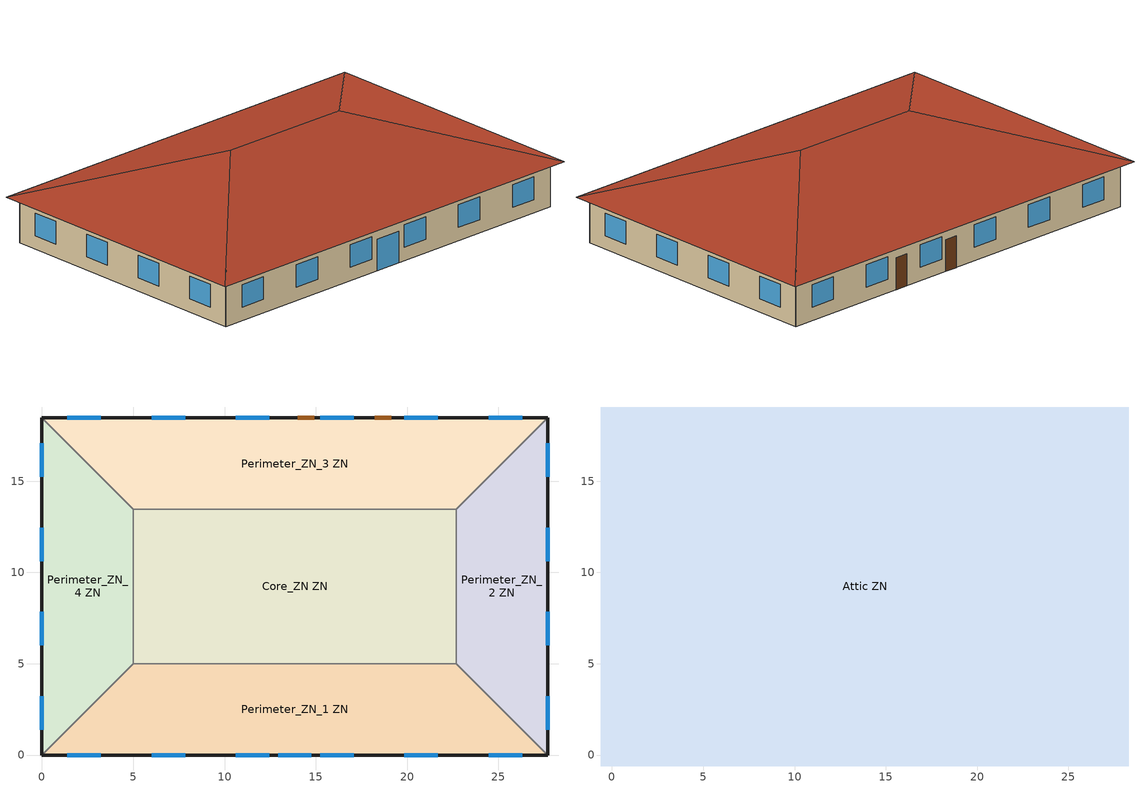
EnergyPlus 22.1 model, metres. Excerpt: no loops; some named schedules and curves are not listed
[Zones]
Core_ZN ZN
 floor ground (Foundation F 126 Perim 0 Area 14966): 22.69,13.46 22.69,5 5,5 5,13.46 z0
 wall to Perimeter_ZN_2 ZN (Typical Interior Wall): 22.69,5 22.69,13.46 z0:3.05
 wall to Perimeter_ZN_3 ZN (Typical Interior Wall): 22.69,13.46 5,13.46 z0:3.05
 wall to Perimeter_ZN_1 ZN (Typical Interior Wall): 5,5 22.69,5 z0:3.05
 wall to Perimeter_ZN_4 ZN (Typical Interior Wall): 5,13.46 5,5 z0:3.05
Perimeter_ZN_1 ZN
 floor ground (Foundation F 126 Perim 2769 Area 11345): 22.69,5 27.69,0 0,0 5,5 z0
 wall outside (Typical Insulated Wood Framed Exterior Wall R-11.24): 0,0 27.69,0 z0:3.05
 wall to Perimeter_ZN_2 ZN (Typical Interior Wall): 27.69,0 22.69,5 z0:3.05
 wall to Perimeter_ZN_4 ZN (Typical Interior Wall): 5,5 0,0 z0:3.05
 window (U 0.54 SHGC 0.25 Simple Glazing Window U-0.54 SHGC 0.25 2): 12.93,0 14.76,0 z0:2.13
 window (U 0.54 SHGC 0.25 Simple Glazing Window U-0.54 SHGC 0.25): 1.39,0 3.22,0 / 6.01,0 7.84,0 / 10.62,0 12.45,0 / 15.24,0 17.07,0 / 19.85,0 21.68,0 / 24.47,0 26.3,0 z0.9:2.42
Perimeter_ZN_2 ZN
 floor ground (Foundation F 126 Perim 1846 Area 673): 27.69,18.46 27.69,0 22.69,5 22.69,13.46 z0
 wall outside (Typical Insulated Wood Framed Exterior Wall R-11.24): 27.69,0 27.69,18.46 z0:3.05
 wall to Perimeter_ZN_3 ZN (Typical Interior Wall): 27.69,18.46 22.69,13.46 z0:3.05
 window (U 0.54 SHGC 0.25 Simple Glazing Window U-0.54 SHGC 0.25): 27.69,1.39 27.69,3.22 / 27.69,6.01 27.69,7.84 / 27.69,10.62 27.69,12.45 / 27.69,15.24 27.69,17.07 z0.9:2.42
Perimeter_ZN_3 ZN
 floor ground (Foundation F 126 Perim 2769 Area 11345): 27.69,18.46 22.69,13.46 5,13.46 0,18.46 z0
 wall outside (Typical Insulated Wood Framed Exterior Wall R-11.24): 27.69,18.46 0,18.46 z0:3.05
 wall to Perimeter_ZN_4 ZN (Typical Interior Wall): 0,18.46 5,13.46 z0:3.05
 window (U 0.54 SHGC 0.25 Simple Glazing Window U-0.54 SHGC 0.25): 26.3,18.46 24.47,18.46 / 21.68,18.46 19.85,18.46 / 17.07,18.46 15.24,18.46 / 12.45,18.46 10.62,18.46 / 7.84,18.46 6.01,18.46 / 3.22,18.46 1.39,18.46 z0.9:2.42
 door (Typical Insulated Metal Door R-2.7): 14.91,18.46 14,18.46 / 19.13,18.46 18.22,18.46 z0:2.13
Perimeter_ZN_4 ZN
 floor ground (Foundation F 126 Perim 1846 Area 673): 0,18.46 5,13.46 5,5 0,0 z0
 wall outside (Typical Insulated Wood Framed Exterior Wall R-11.24): 0,18.46 0,0 z0:3.05
 window (U 0.54 SHGC 0.25 Simple Glazing Window U-0.54 SHGC 0.25): 0,17.07 0,15.24 / 0,12.45 0,10.62 / 0,7.84 0,6.01 / 0,3.22 0,1.39 z0.9:2.42
Attic ZN
 floor outside (Typical Attic Soffit): 28.29,19.06 28.29,-0.6 27.69,0 27.69,18.46 z3.05; 28.29,19.06 27.69,18.46 0,18.46 -0.6,19.06 z3.05; 27.69,0 28.29,-0.6 -0.6,-0.6 0,0 z3.05; -0.6,19.06 0,18.46 0,0 -0.6,-0.6 z3.05
 floor to Core_ZN ZN (Typical Wood Joist Attic Floor R-37.04 1): 22.69,13.46 22.69,5 5,5 5,13.46 z3.05
 floor to Perimeter_ZN_2 ZN (Typical Wood Joist Attic Floor R-37.04 1): 27.69,18.46 27.69,0 22.69,5 22.69,13.46 z3.05
 floor to Perimeter_ZN_3 ZN (Typical Wood Joist Attic Floor R-37.04 1): 27.69,18.46 22.69,13.46 5,13.46 0,18.46 z3.05
 floor to Perimeter_ZN_1 ZN (Typical Wood Joist Attic Floor R-37.04 1): 22.69,5 27.69,0 0,0 5,5 z3.05
 floor to Perimeter_ZN_4 ZN (Typical Wood Joist Attic Floor R-37.04 1): 0,18.46 5,13.46 5,5 0,0 z3.05
 roof outside (Typical Uninsulated Wood Joist Attic Roof): 18.46,9.23,6.33 28.29,-0.6,3.05 28.29,19.06,3.05; 18.46,9.23,6.33 28.29,19.06,3.05 -0.6,19.06,3.05 9.23,9.23,6.33; 9.23,9.23,6.33 -0.6,-0.6,3.05 28.29,-0.6,3.05 18.46,9.23,6.33; 9.23,9.23,6.33 -0.6,19.06,3.05 -0.6,-0.6,3.05
[Building]
-SmallOffice-ASHRAE 169-2013-2A created: 2022-10-12 06:53:15 +0200: North Axis=0; Terrain=City; Loads Convergence Tolerance Value=0.04; Temperature Convergence Tolerance Value=0.2; Solar Distribution=FullInteriorAndExterior; Maximum Number of Warmup Days=25; Minimum Number of Warmup Days=6
[Site:Location]
Tampa-MacDill AFB_FL_USA: Latitude=27.85; Longitude=-82.52; Time Zone=-5; Elevation=8
[SizingPeriod:DesignDay] Day of Month=21; DryBulb Temperature Range Modifier Type=DefaultMultipliers; Humidity Condition Type=Wetbulb; Barometric Pressure=101229; Rain Indicator=No; Snow Indicator=No; Daylight Saving Time Indicator=No; Begin Environment Reset Mode=FullResetAtBeginEnvironment
Name | Month | Day Type | Maximum DryBulb Temperature | Daily DryBulb Temperature Range | Wetbulb or DewPoint at Maximum DryBulb | Wind Speed | Wind Direction | Solar Model Indicator | ASHRAE Clear Sky Optical Depth for Beam Irradiance taub | ASHRAE Clear Sky Optical Depth for Diffuse Irradiance taud | Sky Clearness
Tampa-MacDill.AFB_FL_USA Ann Clg .4% Condns DB=>MWB | 8 | SummerDesignDay | 33.9 | 7.9 | 25.1 | 3.1 | 270 | ASHRAETau | 0.491 | 2.016
Tampa-MacDill.AFB_FL_USA Ann Htg 99.6% Condns DB | 1 | WinterDesignDay | 4.6 | 0 | 4.6 | 2.5 | 10 | ASHRAEClearSky |  |  | 0
[Site:GroundTemperature:FCfactorMethod]
January Ground Temperature=24.2; February Ground Temperature=18.9; March Ground Temperature=15.7; April Ground Temperature=13.6; May Ground Temperature=15.5; June Ground Temperature=17.1; July Ground Temperature=21.2; August Ground Temperature=26.9; September Ground Temperature=27.6; October Ground Temperature=27.9; November Ground Temperature=27.4; December Ground Temperature=26.2
[Site:WaterMainsTemperature]
Calculation Method=Correlation; Annual Average Outdoor Air Temperature=21.85; Maximum Difference In Monthly Average Outdoor Air Temperatures=14.3
[Material] Thermal Absorptance=0.9; Solar Absorptance=0.7
Name | Roughness | Thickness | Conductivity | Density | Specific Heat | Visible Absorptance
25mm Stucco | Smooth | 0.0254 | 0.72 | 1856 | 840 | 0.7
5/8 in. Gypsum Board | MediumSmooth | 0.0159 | 0.16 | 800 | 1090 | 0.7
5/8 in. Plywood | Smooth | 0.0159 | 0.12 | 544 | 1210 | 0.7
Asphalt Shingles | VeryRough | 0.0032 | 0.04 | 1120 | 1260 | 0.7
F08 Metal surface | Smooth | 0.0008 | 45.28 | 7824 | 500 | 0.7
G01 13mm gypsum board | Smooth | 0.0127 | 0.16 | 800 | 1090 | 0.5
Std Wood 6inch | MediumSmooth | 0.15 | 0.12 | 540 | 1210 | 0.7
[Material:NoMass] Roughness=Smooth; Thermal Absorptance=0.9; Solar Absorptance=0.7; Visible Absorptance=0.7
Name | Thermal Resistance
Typical Insulation R-1.85 | 0.326262
Typical Insulation R-35.4 1 | 6.23479
Typical Insulation R-9.06 | 1.59504
[WindowMaterial:SimpleGlazingSystem] UFactor=3.06626; Solar Heat Gain Coefficient=0.25
U 0.54 SHGC 0.25 Simple Glazing U-0.54 SHGC 0.25; U 0.54 SHGC 0.25 Simple Glazing U-0.54 SHGC 0.25 2
[Construction]
InteriorFurnishings: Std Wood 6inch
Typical Attic Soffit: 5/8 in. Plywood
Typical Insulated Metal Door R-2.7: F08 Metal surface, Typical Insulation R-1.85
Typical Insulated Wood Framed Exterior Wall R-11.24: 25mm Stucco, 5/8 in. Gypsum Board, Typical Insulation R-9.06, 5/8 in. Gypsum Board
Typical Interior Wall: G01 13mm gypsum board, G01 13mm gypsum board
Typical Uninsulated Wood Joist Attic Roof: Asphalt Shingles, 5/8 in. Plywood
Typical Wood Joist Attic Floor R-37.04 1: 5/8 in. Gypsum Board, Typical Insulation R-35.4 1
U 0.54 SHGC 0.25 Simple Glazing Window U-0.54 SHGC 0.25: U 0.54 SHGC 0.25 Simple Glazing U-0.54 SHGC 0.25
U 0.54 SHGC 0.25 Simple Glazing Window U-0.54 SHGC 0.25 2: U 0.54 SHGC 0.25 Simple Glazing U-0.54 SHGC 0.25 2
[Construction:FfactorGroundFloor] FFactor=1.26344
Name | Area | PerimeterExposed
Foundation F 126 Perim 0 Area 14966 | 149.6574 | 0
Foundation F 126 Perim 1846 Area 673 | 67.3 | 18.46
Foundation F 126 Perim 2769 Area 11345 | 113.45 | 27.69
[Zone] Multiplier=1
Name | Part of Total Floor Area
Attic ZN | No
Core_ZN ZN; Perimeter_ZN_1 ZN; Perimeter_ZN_2 ZN; Perimeter_ZN_3 ZN; Perimeter_ZN_4 ZN | Yes
[InternalMass] Construction=InteriorFurnishings
Name | Zone or ZoneList | Surface Area
Attic Mass | Attic ZN | 1135.95
Core_ZN Mass | Core_ZN ZN | 299.3148
Perimeter_ZN_1 Mass | Perimeter_ZN_1 ZN | 226.9
Perimeter_ZN_2 Mass | Perimeter_ZN_2 ZN | 134.6
Perimeter_ZN_3 Mass | Perimeter_ZN_3 ZN | 226.9
Perimeter_ZN_4 Mass | Perimeter_ZN_4 ZN | 134.6
[PEOPLE]
Perimeter_ZN_1 ZN People: Zone or ZoneList or Space or SpaceList=Perimeter_ZN_1 ZN; Number of People Schedule=OfficeSmall BLDG_OCC_SCH; Number of People Calculation Method=People/Area; People per Floor Area=0.0602779; Fraction Radiant=0.3; Activity Level Schedule=OfficeSmall ACTIVITY_SCH; Work Efficiency Schedule=Work Efficiency Schedule; Clothing Insulation Schedule=Clothing Schedule; Air Velocity Schedule=Air Velocity Schedule; Thermal Comfort Model 1 Type=AdaptiveASH55; Thermal Comfort Model 2 Type=AdaptiveCEN15251
[Daylighting:Controls] Lighting Control Type=Stepped; Minimum Input Power Fraction for Continuous or ContinuousOff Dimming Control=0.3; Minimum Light Output Fraction for Continuous or ContinuousOff Dimming Control=0.2; Number of Stepped Control Steps=3; Probability Lighting will be Reset When Needed in Manual Stepped Control=1; Glare Calculation Azimuth Angle of View Direction Clockwise from Zone yAxis=0; Maximum Allowable Discomfort Glare Index=22; Illuminance Setpoint at Reference Point 1=377; Illuminance Setpoint at Reference Point 2=377
Name | Zone or Space | Glare Calculation Daylighting Reference Point | Daylighting Reference Point 1 | Fraction of Lights Controlled by Reference Point 1 | Daylighting Reference Point 2 | Fraction of Lights Controlled by Reference Point 2
Perimeter_ZN_1 ZN DaylightingControls | Perimeter_ZN_1 ZN | Perimeter_ZN_1 Daylt Sensor 1 | Perimeter_ZN_1 Daylt Sensor 1 | 0.218 | Perimeter_ZN_1 Daylt Sensor 2 | 0.057
Perimeter_ZN_2 ZN DaylightingControls | Perimeter_ZN_2 ZN | Perimeter_ZN_2 Daylt Sensor 1 | Perimeter_ZN_2 Daylt Sensor 1 | 0.231 | Perimeter_ZN_2 Daylt Sensor 2 | 0.051
Perimeter_ZN_3 ZN DaylightingControls | Perimeter_ZN_3 ZN | Perimeter_ZN_3 Daylt Sensor 1 | Perimeter_ZN_3 Daylt Sensor 1 | 0.215 | Perimeter_ZN_3 Daylt Sensor 2 | 0.056
Perimeter_ZN_4 ZN DaylightingControls | Perimeter_ZN_4 ZN | Perimeter_ZN_4 Daylt Sensor 1 | Perimeter_ZN_4 Daylt Sensor 1 | 0.231 | Perimeter_ZN_4 Daylt Sensor 2 | 0.051
[ZoneInfiltration:DesignFlowRate] Temperature Term Coefficient=0; Velocity Squared Term Coefficient=0
Name | Zone or ZoneList | Schedule | Design Flow Rate Calculation Method | Design Flow Rate | Constant Term Coefficient | Velocity Term Coefficient | Flow per Exterior Surface Area
attic Infiltration | Attic ZN | Always On | Flow/Zone | 0.2001 | 1 | 0
entry door Infiltration | Perimeter_ZN_1 ZN | OfficeSmall INFIL_Door_Opening_SCH | Flow/Zone | 0.129785 | 1 | 0
Perimeter_ZN_1 Infiltration | Perimeter_ZN_1 ZN | OfficeSmall INFIL_QUARTER_ON_SCH | Flow/ExteriorArea |  | 0 | 0.224 | 0.000569573
Perimeter_ZN_2 Infiltration | Perimeter_ZN_2 ZN | OfficeSmall INFIL_QUARTER_ON_SCH | Flow/ExteriorArea |  | 0 | 0.224 | 0.000569573
Perimeter_ZN_3 Infiltration | Perimeter_ZN_3 ZN | OfficeSmall INFIL_QUARTER_ON_SCH | Flow/ExteriorArea |  | 0 | 0.224 | 0.000569573
Perimeter_ZN_4 Infiltration | Perimeter_ZN_4 ZN | OfficeSmall INFIL_QUARTER_ON_SCH | Flow/ExteriorArea |  | 0 | 0.224 | 0.000569573
[Exterior:Lights] Control Option=AstronomicalClock; EndUse Subcategory=General
Name | Schedule | Design Level
NonDimming Exterior Lights Def | OfficeSmall Exterior_lighting_schedule_a | 50.7
Occ Sensing Exterior Lights Def | OfficeSmall Exterior_lighting_schedule_b_2016 | 560.6344
[DESIGNSPECIFICATION:OUTDOORAIR] Outdoor Air Method=Flow/Person; Outdoor Air Flow per Person=0.00944; Outdoor Air Flow per Zone Floor Area=0; Outdoor Air Flow per Zone=0; Outdoor Air Flow Air Changes per Hour=0; Outdoor Air Schedule=On 24/7
Core_ZN ZN Design Specification Outdoor Air Object; Perimeter_ZN_1 ZN Design Specification Outdoor Air Object; Perimeter_ZN_2 ZN Design Specification Outdoor Air Object; Perimeter_ZN_3 ZN Design Specification Outdoor Air Object; Perimeter_ZN_4 ZN Design Specification Outdoor Air Object
[DESIGNSPECIFICATION:ZONEAIRDISTRIBUTION] Zone Air Distribution Effectiveness in Cooling Mode=1; Zone Air Distribution Effectiveness in Heating Mode=1; Zone Secondary Recirculation Fraction=0; Minimum Zone Ventilation Efficiency=0
Core_ZN ZN Design Specification Zone Air Distribution Object; Perimeter_ZN_1 ZN Design Specification Zone Air Distribution Object; Perimeter_ZN_2 ZN Design Specification Zone Air Distribution Object; Perimeter_ZN_3 ZN Design Specification Zone Air Distribution Object; Perimeter_ZN_4 ZN Design Specification Zone Air Distribution Object
[SIZING:ZONE] Zone Cooling Design Supply Air Temperature Input Method=TemperatureDifference; Zone Cooling Design Supply Air Temperature=14; Zone Cooling Design Supply Air Temperature Difference=5; Zone Heating Design Supply Air Temperature Input Method=TemperatureDifference; Zone Heating Design Supply Air Temperature=50; Zone Heating Design Supply Air Temperature Difference=5; Zone Cooling Design Supply Air Humidity Ratio=0.009; Zone Heating Design Supply Air Humidity Ratio=0.004; Zone Heating Sizing Factor=1.25; Zone Cooling Sizing Factor=1.15; Cooling Design Air Flow Method=DesignDay; Cooling Design Air Flow Rate=0; Cooling Minimum Air Flow per Zone Floor Area=0.00076; Cooling Minimum Air Flow=0; Cooling Minimum Air Flow Fraction=0; Heating Design Air Flow Method=DesignDay; Heating Design Air Flow Rate=0; Heating Maximum Air Flow per Zone Floor Area=0.00203; Heating Maximum Air Flow=0.14158; Heating Maximum Air Flow Fraction=0.3; Account for Dedicated Outdoor Air System=Yes; Dedicated Outdoor Air System Control Strategy=NeutralSupplyAir; Dedicated Outdoor Air Low Setpoint Temperature for Design=autosize; Dedicated Outdoor Air High Setpoint Temperature for Design=autosize
Name | Design Specification Outdoor Air Object | Design Specification Zone Air Distribution Object
Core_ZN ZN | Core_ZN ZN Design Specification Outdoor Air Object | Core_ZN ZN Design Specification Zone Air Distribution Object
Perimeter_ZN_1 ZN | Perimeter_ZN_1 ZN Design Specification Outdoor Air Object | Perimeter_ZN_1 ZN Design Specification Zone Air Distribution Object
Perimeter_ZN_2 ZN | Perimeter_ZN_2 ZN Design Specification Outdoor Air Object | Perimeter_ZN_2 ZN Design Specification Zone Air Distribution Object
Perimeter_ZN_3 ZN | Perimeter_ZN_3 ZN Design Specification Outdoor Air Object | Perimeter_ZN_3 ZN Design Specification Zone Air Distribution Object
Perimeter_ZN_4 ZN | Perimeter_ZN_4 ZN Design Specification Outdoor Air Object | Perimeter_ZN_4 ZN Design Specification Zone Air Distribution Object
[ZONECONTROL:THERMOSTAT] Control Type Schedule=Control type schedule: Always 4; Temperature Difference Between Cutout And Setpoint=0
Name | Zone or ZoneList | Control 1
Core_ZN ZN Thermostat | Core_ZN ZN | Core_ZN ZN Dual SP
Perimeter_ZN_1 ZN Thermostat | Perimeter_ZN_1 ZN | Perimeter_ZN_1 ZN Dual SP
Perimeter_ZN_2 ZN Thermostat | Perimeter_ZN_2 ZN | Perimeter_ZN_2 ZN Dual SP
Perimeter_ZN_3 ZN Thermostat | Perimeter_ZN_3 ZN | Perimeter_ZN_3 ZN Dual SP
Perimeter_ZN_4 ZN Thermostat | Perimeter_ZN_4 ZN | Perimeter_ZN_4 ZN Dual SP
[ZONECONTROL:THERMOSTAT:OPERATIVETEMPERATURE] Radiative Fraction Input Mode=Scheduled; Radiative Fraction Schedule=TypOperativeTempControlSch; Adaptive Comfort Model Type=None
Name | Thermostat
 | Core_ZN ZN Thermostat
 | Perimeter_ZN_1 ZN Thermostat
 | Perimeter_ZN_2 ZN Thermostat
 | Perimeter_ZN_3 ZN Thermostat
 | Perimeter_ZN_4 ZN Thermostat
[THERMOSTATSETPOINT:DUALSETPOINT]
Name | Heating Setpoint Temperature Schedule | Cooling Setpoint Temperature Schedule
Core_ZN ZN Dual SP | AHST_Sch_Core_ZN_ZN | ACST_Sch_Core_ZN_ZN
Perimeter_ZN_1 ZN Dual SP | AHST_Sch_Perimeter_ZN_1_ZN | ACST_Sch_Perimeter_ZN_1_ZN
Perimeter_ZN_2 ZN Dual SP | AHST_Sch_Perimeter_ZN_2_ZN | ACST_Sch_Perimeter_ZN_2_ZN
Perimeter_ZN_3 ZN Dual SP | AHST_Sch_Perimeter_ZN_3_ZN | ACST_Sch_Perimeter_ZN_3_ZN
Perimeter_ZN_4 ZN Dual SP | AHST_Sch_Perimeter_ZN_4_ZN | ACST_Sch_Perimeter_ZN_4_ZN
[ZONEHVAC:TERMINALUNIT:VARIABLEREFRIGERANTFLOW] Terminal Unit Availability Schedule=On 24/7; Cooling Supply Air Flow Rate=autosize; No Cooling Supply Air Flow Rate=autosize; Heating Supply Air Flow Rate=autosize; No Heating Supply Air Flow Rate=autosize; Cooling Outdoor Air Flow Rate=0; Heating Outdoor Air Flow Rate=0; No Load Outdoor Air Flow Rate=0; Supply Air Fan Operating Mode Schedule=On 24/7; Supply Air Fan Placement=DrawThrough; Zone Terminal Unit On Parasitic Electric Energy Use=30; Zone Terminal Unit Off Parasitic Electric Energy Use=20; Maximum Supply Air Temperature from Supplemental Heater=autosize; Maximum Outdoor DryBulb Temperature for Supplemental Heater Operation=21
Name | Supply Air Fan Object | Cooling Coil Object | Heating Coil Object
Core_ZN ZN VRF Indoor Unit | Core_ZN ZN VRF Indoor Unit Supply Fan | Core_ZN ZN VRF Indoor Unit DX Cooling Coil | Core_ZN ZN VRF Indoor Unit DX Heating Coil
Perimeter_ZN_1 ZN VRF Indoor Unit | Perimeter_ZN_1 ZN VRF Indoor Unit Supply Fan | Perimeter_ZN_1 ZN VRF Indoor Unit DX Cooling Coil | Perimeter_ZN_1 ZN VRF Indoor Unit DX Heating Coil
Perimeter_ZN_2 ZN VRF Indoor Unit | Perimeter_ZN_2 ZN VRF Indoor Unit Supply Fan | Perimeter_ZN_2 ZN VRF Indoor Unit DX Cooling Coil | Perimeter_ZN_2 ZN VRF Indoor Unit DX Heating Coil
Perimeter_ZN_3 ZN VRF Indoor Unit | Perimeter_ZN_3 ZN VRF Indoor Unit Supply Fan | Perimeter_ZN_3 ZN VRF Indoor Unit DX Cooling Coil | Perimeter_ZN_3 ZN VRF Indoor Unit DX Heating Coil
Perimeter_ZN_4 ZN VRF Indoor Unit | Perimeter_ZN_4 ZN VRF Indoor Unit Supply Fan | Perimeter_ZN_4 ZN VRF Indoor Unit DX Cooling Coil | Perimeter_ZN_4 ZN VRF Indoor Unit DX Heating Coil
[Zone equipment]
Core_ZN ZN: Core_ZN ZN VRF Indoor Unit
Perimeter_ZN_1 ZN: Perimeter_ZN_1 ZN VRF Indoor Unit
Perimeter_ZN_2 ZN: Perimeter_ZN_2 ZN VRF Indoor Unit
Perimeter_ZN_3 ZN: Perimeter_ZN_3 ZN VRF Indoor Unit
Perimeter_ZN_4 ZN: Perimeter_ZN_4 ZN VRF Indoor Unit
[FAN:CONSTANTVOLUME] Availability Schedule=On 24/7; Fan Total Efficiency=0.7; Pressure Rise=100; Maximum Flow Rate=autosize; Motor Efficiency=0.9; Motor In Airstream Fraction=1; EndUse Subcategory=General
Core_ZN ZN VRF Indoor Unit Supply Fan; Perimeter_ZN_1 ZN VRF Indoor Unit Supply Fan; Perimeter_ZN_2 ZN VRF Indoor Unit Supply Fan; Perimeter_ZN_3 ZN VRF Indoor Unit Supply Fan; Perimeter_ZN_4 ZN VRF Indoor Unit Supply Fan
[COIL:COOLING:DX:VARIABLEREFRIGERANTFLOW] Availability Schedule=On 24/7; Gross Rated Total Cooling Capacity=autosize; Gross Rated Sensible Heat Ratio=autosize; Rated Air Flow Rate=autosize; Cooling Capacity Ratio Modifier Function of Temperature Curve=VRFTUCoolCapFT; Cooling Capacity Modifier Curve Function of Flow Fraction=VRFACCoolCapFFF
Core_ZN ZN VRF Indoor Unit DX Cooling Coil; Perimeter_ZN_1 ZN VRF Indoor Unit DX Cooling Coil; Perimeter_ZN_2 ZN VRF Indoor Unit DX Cooling Coil; Perimeter_ZN_3 ZN VRF Indoor Unit DX Cooling Coil; Perimeter_ZN_4 ZN VRF Indoor Unit DX Cooling Coil
[COIL:HEATING:DX:VARIABLEREFRIGERANTFLOW] Availability Schedule=On 24/7; Gross Rated Heating Capacity=autosize; Rated Air Flow Rate=autosize; Heating Capacity Ratio Modifier Function of Temperature Curve=VRFTUHeatCapFT; Heating Capacity Modifier Function of Flow Fraction Curve=VRFACCoolCapFFF
Core_ZN ZN VRF Indoor Unit DX Heating Coil; Perimeter_ZN_1 ZN VRF Indoor Unit DX Heating Coil; Perimeter_ZN_2 ZN VRF Indoor Unit DX Heating Coil; Perimeter_ZN_3 ZN VRF Indoor Unit DX Heating Coil; Perimeter_ZN_4 ZN VRF Indoor Unit DX Heating Coil
[AIRCONDITIONER:VARIABLEREFRIGERANTFLOW] Availability Schedule=On 24/7; Gross Rated Total Cooling Capacity=autosize; Gross Rated Cooling COP=2; Minimum Condenser Inlet Node Temperature in Cooling Mode=-6; Maximum Condenser Inlet Node Temperature in Cooling Mode=43; Cooling Capacity Ratio Modifier Function of Low Temperature Curve=VRFCoolCapFT; Cooling Capacity Ratio Boundary Curve=VRFCoolCapFTBoundary; Cooling Capacity Ratio Modifier Function of High Temperature Curve=VRFCoolCapFTHi; Cooling Energy Input Ratio Modifier Function of Low Temperature Curve=VRFCoolEIRFT; Cooling Energy Input Ratio Boundary Curve=VRFCoolEIRFTBoundary; Cooling Energy Input Ratio Modifier Function of High Temperature Curve=VRFCoolEIRFTHi; Cooling Energy Input Ratio Modifier Function of Low PartLoad Ratio Curve=CoolingEIRLowPLR; Cooling Energy Input Ratio Modifier Function of High PartLoad Ratio Curve=CoolingEIRHiPLR; Cooling Combination Ratio Correction Factor Curve=CoolingCombRatio; Cooling PartLoad Fraction Correlation Curve=VRFCPLFFPLR; Gross Rated Heating Capacity=autosize; Rated Heating Capacity Sizing Ratio=1; Gross Rated Heating COP=2.1; Minimum Condenser Inlet Node Temperature in Heating Mode=-20; Maximum Condenser Inlet Node Temperature in Heating Mode=40; Heating Capacity Ratio Modifier Function of Low Temperature Curve=VRFHeatCapFT; Heating Capacity Ratio Boundary Curve=VRFHeatCapFTBoundary; Heating Capacity Ratio Modifier Function of High Temperature Curve=VRFHeatCapFTHi; Heating Energy Input Ratio Modifier Function of Low Temperature Curve=VRFHeatEIRFT; Heating Energy Input Ratio Boundary Curve=VRFHeatEIRFTBoundary; Heating Energy Input Ratio Modifier Function of High Temperature Curve=VRFHeatEIRFTHi; Heating Performance Curve Outdoor Temperature Type=WetBulbTemperature; Heating Energy Input Ratio Modifier Function of Low PartLoad Ratio Curve=HeatingEIRLowPLR; Heating Energy Input Ratio Modifier Function of High PartLoad Ratio Curve=HeatingEIRHiPLR; Heating Combination Ratio Correction Factor Curve=HeatingCombRatio; Heating PartLoad Fraction Correlation Curve=VRFCPLFFPLR; Minimum Heat Pump PartLoad Ratio=0.2; Master Thermostat Priority Control Type=LoadPriority; Heat Pump Waste Heat Recovery=Yes; Equivalent Piping Length used for Piping Correction Factor in Cooling Mode=50; Vertical Height used for Piping Correction Factor=15; Piping Correction Factor for Length in Cooling Mode Curve=CoolingLengthCorrectionFactor; Piping Correction Factor for Height in Cooling Mode Coefficient=0; Equivalent Piping Length used for Piping Correction Factor in Heating Mode=50; Piping Correction Factor for Length in Heating Mode Curve=VRF Piping Correction Factor for Length in Heating Mode; Piping Correction Factor for Height in Heating Mode Coefficient=0; Crankcase Heater Power per Compressor=15; Number of Compressors=2; Ratio of Compressor Size to Total Compressor Capacity=0.5; Maximum Outdoor DryBulb Temperature for Crankcase Heater=5; Defrost Strategy=Resistive; Defrost Control=Timed; Defrost Time Period Fraction=0; Resistive Defrost Heater Capacity=autosize; Maximum Outdoor Drybulb Temperature for Defrost Operation=5; Condenser Type=AirCooled; Water Condenser Volume Flow Rate=autosize; Evaporative Condenser Effectiveness=0.9; Evaporative Condenser Air Flow Rate=autosize; Evaporative Condenser Pump Rated Power Consumption=autosize; Basin Heater Capacity=0; Basin Heater Setpoint Temperature=2; Basin Heater Operating Schedule=On 24/7; Fuel Type=Electricity; Minimum Condenser Inlet Node Temperature in Heat Recovery Mode=-10; Maximum Condenser Inlet Node Temperature in Heat Recovery Mode=40; Heat Recovery Cooling Capacity Modifier Curve=VRF Heat Recovery Cooling Capacity Modifier; Initial Heat Recovery Cooling Capacity Fraction=0.5; Heat Recovery Cooling Capacity Time Constant=0.15; Heat Recovery Cooling Energy Modifier Curve=VRF Heat Recovery Cooling Energy Modifier; Initial Heat Recovery Cooling Energy Fraction=1; Heat Recovery Cooling Energy Time Constant=0; Heat Recovery Heating Capacity Modifier Curve=VRF Heat Recovery Heating Capacity Modifier; Initial Heat Recovery Heating Capacity Fraction=1; Heat Recovery Heating Capacity Time Constant=0.15; Heat Recovery Heating Energy Modifier Curve=VRF Heat Recovery Heating Energy Modifier; Initial Heat Recovery Heating Energy Fraction=1; Heat Recovery Heating Energy Time Constant=0
Name | Heat Pump | Zone Terminal Unit List
 | VRF Outdoor Unit_Core_ZN ZN | VRF Outdoor Unit_Core_ZN ZN Zone List
 | VRF Outdoor Unit_Perimeter_ZN_1 ZN | VRF Outdoor Unit_Perimeter_ZN_1 ZN Zone List
 | VRF Outdoor Unit_Perimeter_ZN_2 ZN | VRF Outdoor Unit_Perimeter_ZN_2 ZN Zone List
 | VRF Outdoor Unit_Perimeter_ZN_3 ZN | VRF Outdoor Unit_Perimeter_ZN_3 ZN Zone List
 | VRF Outdoor Unit_Perimeter_ZN_4 ZN | VRF Outdoor Unit_Perimeter_ZN_4 ZN Zone List
[ZONETERMINALUNITLIST]
Name | Zone Terminal Unit Name 1
VRF Outdoor Unit_Core_ZN ZN Zone List | Core_ZN ZN VRF Indoor Unit
VRF Outdoor Unit_Perimeter_ZN_1 ZN Zone List | Perimeter_ZN_1 ZN VRF Indoor Unit
VRF Outdoor Unit_Perimeter_ZN_2 ZN Zone List | Perimeter_ZN_2 ZN VRF Indoor Unit
VRF Outdoor Unit_Perimeter_ZN_3 ZN Zone List | Perimeter_ZN_3 ZN VRF Indoor Unit
VRF Outdoor Unit_Perimeter_ZN_4 ZN Zone List | Perimeter_ZN_4 ZN VRF Indoor Unit
[ENERGYMANAGEMENTSYSTEM:SENSOR]
Name | OutputVariable or OutputMeter Index Key | OutputVariable or OutputMeter
RMOT | Perimeter_ZN_1 ZN People | Zone Thermal Comfort CEN 15251 Adaptive Model Running Average Outdoor Air Temperature
PMOT | Perimeter_ZN_1 ZN People | Zone Thermal Comfort ASHRAE 55 Adaptive Model Running Average Outdoor Air Temperature
Core_ZN_ZN_OpT | Core_ZN ZN | Zone Operative Temperature
Perimeter_ZN_1_ZN_OpT | Perimeter_ZN_1 ZN | Zone Operative Temperature
Perimeter_ZN_2_ZN_OpT | Perimeter_ZN_2 ZN | Zone Operative Temperature
Perimeter_ZN_3_ZN_OpT | Perimeter_ZN_3 ZN | Zone Operative Temperature
Perimeter_ZN_4_ZN_OpT | Perimeter_ZN_4 ZN | Zone Operative Temperature
OutT | Environment | Site Outdoor Air Drybulb Temperature
Core_ZN_ZN_CoolCoil | Core_ZN ZN VRF Indoor Unit DX Cooling Coil | Cooling Coil Total Cooling Rate
Core_ZN_ZN_HeatCoil | Core_ZN ZN VRF Indoor Unit DX Heating Coil | Heating Coil Heating Rate
Perimeter_ZN_1_ZN_CoolCoil | Perimeter_ZN_1 ZN VRF Indoor Unit DX Cooling Coil | Cooling Coil Total Cooling Rate
Perimeter_ZN_1_ZN_HeatCoil | Perimeter_ZN_1 ZN VRF Indoor Unit DX Heating Coil | Heating Coil Heating Rate
Perimeter_ZN_2_ZN_CoolCoil | Perimeter_ZN_2 ZN VRF Indoor Unit DX Cooling Coil | Cooling Coil Total Cooling Rate
Perimeter_ZN_2_ZN_HeatCoil | Perimeter_ZN_2 ZN VRF Indoor Unit DX Heating Coil | Heating Coil Heating Rate
Perimeter_ZN_3_ZN_CoolCoil | Perimeter_ZN_3 ZN VRF Indoor Unit DX Cooling Coil | Cooling Coil Total Cooling Rate
Perimeter_ZN_3_ZN_HeatCoil | Perimeter_ZN_3 ZN VRF Indoor Unit DX Heating Coil | Heating Coil Heating Rate
Perimeter_ZN_4_ZN_CoolCoil | Perimeter_ZN_4 ZN VRF Indoor Unit DX Cooling Coil | Cooling Coil Total Cooling Rate
Perimeter_ZN_4_ZN_HeatCoil | Perimeter_ZN_4 ZN VRF Indoor Unit DX Heating Coil | Heating Coil Heating Rate
[ENERGYMANAGEMENTSYSTEM:ACTUATOR] Actuated Component Type=Schedule:Compact; Actuated Component Control Type=Schedule Value
Name | Actuated Component Unique
AHST_Act_Core_ZN_ZN | AHST_Sch_Core_ZN_ZN
ACST_Act_Core_ZN_ZN | ACST_Sch_Core_ZN_ZN
AHST_Act_Perimeter_ZN_1_ZN | AHST_Sch_Perimeter_ZN_1_ZN
ACST_Act_Perimeter_ZN_1_ZN | ACST_Sch_Perimeter_ZN_1_ZN
AHST_Act_Perimeter_ZN_2_ZN | AHST_Sch_Perimeter_ZN_2_ZN
ACST_Act_Perimeter_ZN_2_ZN | ACST_Sch_Perimeter_ZN_2_ZN
AHST_Act_Perimeter_ZN_3_ZN | AHST_Sch_Perimeter_ZN_3_ZN
ACST_Act_Perimeter_ZN_3_ZN | ACST_Sch_Perimeter_ZN_3_ZN
AHST_Act_Perimeter_ZN_4_ZN | AHST_Sch_Perimeter_ZN_4_ZN
ACST_Act_Perimeter_ZN_4_ZN | ACST_Sch_Perimeter_ZN_4_ZN
[ENERGYMANAGEMENTSYSTEM:PROGRAMCALLINGMANAGER]
SetComfTemp: BeginTimestepBeforePredictor; SetComfTemp
CountHours_Core_ZN_ZN: BeginTimestepBeforePredictor; CountHours_Core_ZN_ZN
CountHours_Perimeter_ZN_1_ZN: BeginTimestepBeforePredictor; CountHours_Perimeter_ZN_1_ZN
CountHours_Perimeter_ZN_2_ZN: BeginTimestepBeforePredictor; CountHours_Perimeter_ZN_2_ZN
CountHours_Perimeter_ZN_3_ZN: BeginTimestepBeforePredictor; CountHours_Perimeter_ZN_3_ZN
CountHours_Perimeter_ZN_4_ZN: BeginTimestepBeforePredictor; CountHours_Perimeter_ZN_4_ZN
SetAppLimits: BeginTimestepBeforePredictor; SetAppLimits
ApplyCAT: BeginTimestepBeforePredictor; ApplyCAT
SetAST: BeginTimestepBeforePredictor; SetAST
SetASTnoTol: BeginTimestepBeforePredictor; SetASTnoTol
CountHoursNoApp_Core_ZN_ZN: BeginTimestepBeforePredictor; CountHoursNoApp_Core_ZN_ZN
SetGeoVarCore_ZN_ZN: BeginTimestepBeforePredictor; SetGeoVarCore_ZN_ZN
CountHoursNoApp_Perimeter_ZN_1_ZN: BeginTimestepBeforePredictor; CountHoursNoApp_Perimeter_ZN_1_ZN
SetGeoVarPerimeter_ZN_1_ZN: BeginTimestepBeforePredictor; SetGeoVarPerimeter_ZN_1_ZN
CountHoursNoApp_Perimeter_ZN_2_ZN: BeginTimestepBeforePredictor; CountHoursNoApp_Perimeter_ZN_2_ZN
SetGeoVarPerimeter_ZN_2_ZN: BeginTimestepBeforePredictor; SetGeoVarPerimeter_ZN_2_ZN
CountHoursNoApp_Perimeter_ZN_3_ZN: BeginTimestepBeforePredictor; CountHoursNoApp_Perimeter_ZN_3_ZN
SetGeoVarPerimeter_ZN_3_ZN: BeginTimestepBeforePredictor; SetGeoVarPerimeter_ZN_3_ZN
CountHoursNoApp_Perimeter_ZN_4_ZN: BeginTimestepBeforePredictor; CountHoursNoApp_Perimeter_ZN_4_ZN
SetGeoVarPerimeter_ZN_4_ZN: BeginTimestepBeforePredictor; SetGeoVarPerimeter_ZN_4_ZN
SetInputData: BeginTimestepBeforePredictor; SetInputData
ApplyAST_Core_ZN_ZN: BeginTimestepBeforePredictor; ApplyAST_Core_ZN_ZN
ApplyAST_Perimeter_ZN_1_ZN: BeginTimestepBeforePredictor; ApplyAST_Perimeter_ZN_1_ZN
ApplyAST_Perimeter_ZN_2_ZN: BeginTimestepBeforePredictor; ApplyAST_Perimeter_ZN_2_ZN
ApplyAST_Perimeter_ZN_3_ZN: BeginTimestepBeforePredictor; ApplyAST_Perimeter_ZN_3_ZN
ApplyAST_Perimeter_ZN_4_ZN: BeginTimestepBeforePredictor; ApplyAST_Perimeter_ZN_4_ZN
[ENERGYMANAGEMENTSYSTEM:PROGRAM]
SetComfTemp: if ComfStand == 1; set ComfTemp = RMOT*0.33+18.8; elseif ComfStand == 2; set ComfTemp = PMOT*0.31+17.8; elseif ComfStand == 3; set ComfTemp = PMOT*0.48+14.4; elseif ComfStand == 4; set ComfTemp = 0; elseif ComfStand == 5; set ComfTemp = 0; elseif ComfStand == 6; set ComfTemp = 0; elseif ComfStand == 7; set ComfTemp = PMOT*0.54+12.83; elseif ComfStand == 8; set ComfTemp = PMOT*0.28+17.87; elseif ComfStand == 9; set ComfTemp = PMOT*0.39+18.42; elseif ComfStand == 10; set ComfTemp = PMOT*0.42+17.6; elseif ComfStand == 11; set ComfTemp = PMOT*0.75+5.37; elseif ComfStand == 12; set ComfTemp = PMOT*0.25+19.7; elseif ComfStand == 13; set ComfTemp = PMOT*0.26+15.9; elseif ComfStand == 14; set ComfTemp = PMOT*0.26+16.75; elseif ComfStand == 15; set ComfTemp = PMOT*0.56+12.74; elseif ComfStand == 16; set ComfTemp = PMOT*0.09+22.32; elseif ComfStand == 17; if (DayOfYear <= 121) || (DayOfYear > 274); set ComfTemp = PMOT*0.48+13.9; else; set ComfTemp = PMOT*0.59+9.6; endif; elseif ComfStand == 18; if (DayOfYear <= 121) || (DayOfYear > 274); set ComfTemp = PMOT*0.84+5.3; else; set ComfTemp = PMOT*0.96-3.6; endif; elseif ComfStand == 19; if (DayOfYear <= 121) || (DayOfYear > 274); set ComfTemp = PMOT*0.27+17.9; else; set ComfTemp = PMOT*0.53+10.3; endif; elseif ComfStand == 20; if (DayOfYear <= 121) || (DayOfYear > 274); set ComfTemp = PMOT*0.38+15.7; else; set ComfTemp = PMOT*0.47+9.07; endif; endif
CountHours_Core_ZN_ZN: if (ComfStand == 1) || (ComfStand == 10); if (RMOT >= AHSTall) && (RMOT <= ACSTaul); if (Core_ZN_ZN_OpT <= ACSTnoTol); if (Core_ZN_ZN_OpT >= AHSTnoTol); set ComfHours_Core_ZN_ZN = 1*ZoneTimeStep; set DiscomfAppHotHours_Core_ZN_ZN = 0; set DiscomfAppColdHours_Core_ZN_ZN = 0; set DiscomfNonAppHotHours_Core_ZN_ZN = 0; set DiscomfNonAppColdHours_Core_ZN_ZN = 0; endif; elseif (Core_ZN_ZN_OpT > ACSTnoTol); set ComfHours_Core_ZN_ZN = 0; set DiscomfAppHotHours_Core_ZN_ZN = 1*ZoneTimeStep; set DiscomfAppColdHours_Core_ZN_ZN = 0; set DiscomfNonAppHotHours_Core_ZN_ZN = 0; set DiscomfNonAppColdHours_Core_ZN_ZN = 0; elseif (Core_ZN_ZN_OpT < AHSTnoTol); set ComfHours_Core_ZN_ZN = 0; set DiscomfAppHotHours_Core_ZN_ZN = 0; set DiscomfAppColdHours_Core_ZN_ZN = 1*ZoneTimeStep; set DiscomfNonAppHotHours_Core_ZN_ZN = 0; set DiscomfNonAppColdHours_Core_ZN_ZN = 0; endif; elseif (RMOT > ACSTaul); set ComfHours_Core_ZN_ZN = 0; set DiscomfAppHotHours_Core_ZN_ZN = 0; set DiscomfAppColdHours_Core_ZN_ZN = 0; set DiscomfNonAppHotHours_Core_ZN_ZN = 1*ZoneTimeStep; set DiscomfNonAppColdHours_Core_ZN_ZN = 0; elseif (RMOT < AHSTall); set ComfHours_Core_ZN_ZN = 0; set DiscomfAppHotHours_Core_ZN_ZN = 0; set DiscomfAppColdHours_Core_ZN_ZN = 0; set DiscomfNonAppHotHours_Core_ZN_ZN = 0; set DiscomfNonAppColdHours_Core_ZN_ZN = 1*ZoneTimeStep; endif; else; if (PMOT >= AHSTall) && (PMOT <= ACSTaul); if (Core_ZN_ZN_OpT <= ACSTnoTol); if (Core_ZN_ZN_OpT >= AHSTnoTol); set ComfHours_Core_ZN_ZN = 1*ZoneTimeStep; set DiscomfAppHotHours_Core_ZN_ZN = 0; set DiscomfAppColdHours_Core_ZN_ZN = 0; set DiscomfNonAppHotHours_Core_ZN_ZN = 0; set DiscomfNonAppColdHours_Core_ZN_ZN = 0; endif; elseif (Core_ZN_ZN_OpT > ACSTnoTol); set ComfHours_Core_ZN_ZN = 0; set DiscomfAppHotHours_Core_ZN_ZN = 1*ZoneTimeStep; set DiscomfAppColdHours_Core_ZN_ZN = 0; set DiscomfNonAppHotHours_Core_ZN_ZN = 0; set DiscomfNonAppColdHours_Core_ZN_ZN = 0; elseif (Core_ZN_ZN_OpT < AHSTnoTol); set ComfHours_Core_ZN_ZN = 0; set DiscomfAppHotHours_Core_ZN_ZN = 0; set DiscomfAppColdHours_Core_ZN_ZN = 1*ZoneTimeStep; set DiscomfNonAppHotHours_Core_ZN_ZN = 0; set DiscomfNonAppColdHours_Core_ZN_ZN = 0; endif; elseif (PMOT > ACSTaul); set ComfHours_Core_ZN_ZN = 0; set DiscomfAppHotHours_Core_ZN_ZN = 0; set DiscomfAppColdHours_Core_ZN_ZN = 0; set DiscomfNonAppHotHours_Core_ZN_ZN = 1*ZoneTimeStep; set DiscomfNonAppColdHours_Core_ZN_ZN = 0; elseif (PMOT < AHSTall); set ComfHours_Core_ZN_ZN = 0; set DiscomfAppHotHours_Core_ZN_ZN = 0; set DiscomfAppColdHours_Core_ZN_ZN = 0; set DiscomfNonAppHotHours_Core_ZN_ZN = 0; set DiscomfNonAppColdHours_Core_ZN_ZN = 1*ZoneTimeStep; endif; endif
CountHours_Perimeter_ZN_1_ZN: if (ComfStand == 1) || (ComfStand == 10); if (RMOT >= AHSTall) && (RMOT <= ACSTaul); if (Perimeter_ZN_1_ZN_OpT <= ACSTnoTol); if (Perimeter_ZN_1_ZN_OpT >= AHSTnoTol); set ComfHours_Perimeter_ZN_1_ZN = 1*ZoneTimeStep; set DiscomfAppHotHours_Perimeter_ZN_1_ZN = 0; set DiscomfAppColdHours_Perimeter_ZN_1_ZN = 0; set DiscomfNonAppHotHours_Perimeter_ZN_1_ZN = 0; set DiscomfNonAppColdHours_Perimeter_ZN_1_ZN = 0; endif; elseif (Perimeter_ZN_1_ZN_OpT > ACSTnoTol); set ComfHours_Perimeter_ZN_1_ZN = 0; set DiscomfAppHotHours_Perimeter_ZN_1_ZN = 1*ZoneTimeStep; set DiscomfAppColdHours_Perimeter_ZN_1_ZN = 0; set DiscomfNonAppHotHours_Perimeter_ZN_1_ZN = 0; set DiscomfNonAppColdHours_Perimeter_ZN_1_ZN = 0; elseif (Perimeter_ZN_1_ZN_OpT < AHSTnoTol); set ComfHours_Perimeter_ZN_1_ZN = 0; set DiscomfAppHotHours_Perimeter_ZN_1_ZN = 0; set DiscomfAppColdHours_Perimeter_ZN_1_ZN = 1*ZoneTimeStep; set DiscomfNonAppHotHours_Perimeter_ZN_1_ZN = 0; set DiscomfNonAppColdHours_Perimeter_ZN_1_ZN = 0; endif; elseif (RMOT > ACSTaul); set ComfHours_Perimeter_ZN_1_ZN = 0; set DiscomfAppHotHours_Perimeter_ZN_1_ZN = 0; set DiscomfAppColdHours_Perimeter_ZN_1_ZN = 0; set DiscomfNonAppHotHours_Perimeter_ZN_1_ZN = 1*ZoneTimeStep; set DiscomfNonAppColdHours_Perimeter_ZN_1_ZN = 0; elseif (RMOT < AHSTall); set ComfHours_Perimeter_ZN_1_ZN = 0; set DiscomfAppHotHours_Perimeter_ZN_1_ZN = 0; set DiscomfAppColdHours_Perimeter_ZN_1_ZN = 0; set DiscomfNonAppHotHours_Perimeter_ZN_1_ZN = 0; set DiscomfNonAppColdHours_Perimeter_ZN_1_ZN = 1*ZoneTimeStep; endif; else; if (PMOT >= AHSTall) && (PMOT <= ACSTaul); if (Perimeter_ZN_1_ZN_OpT <= ACSTnoTol); if (Perimeter_ZN_1_ZN_OpT >= AHSTnoTol); set ComfHours_Perimeter_ZN_1_ZN = 1*ZoneTimeStep; set DiscomfAppHotHours_Perimeter_ZN_1_ZN = 0; set DiscomfAppColdHours_Perimeter_ZN_1_ZN = 0; set DiscomfNonAppHotHours_Perimeter_ZN_1_ZN = 0; set DiscomfNonAppColdHours_Perimeter_ZN_1_ZN = 0; endif; elseif (Perimeter_ZN_1_ZN_OpT > ACSTnoTol); set ComfHours_Perimeter_ZN_1_ZN = 0; set DiscomfAppHotHours_Perimeter_ZN_1_ZN = 1*ZoneTimeStep; set DiscomfAppColdHours_Perimeter_ZN_1_ZN = 0; set DiscomfNonAppHotHours_Perimeter_ZN_1_ZN = 0; set DiscomfNonAppColdHours_Perimeter_ZN_1_ZN = 0; elseif (Perimeter_ZN_1_ZN_OpT < AHSTnoTol); set ComfHours_Perimeter_ZN_1_ZN = 0; set DiscomfAppHotHours_Perimeter_ZN_1_ZN = 0; set DiscomfAppColdHours_Perimeter_ZN_1_ZN = 1*ZoneTimeStep; set DiscomfNonAppHotHours_Perimeter_ZN_1_ZN = 0; set DiscomfNonAppColdHours_Perimeter_ZN_1_ZN = 0; endif; elseif (PMOT > ACSTaul); set ComfHours_Perimeter_ZN_1_ZN = 0; set DiscomfAppHotHours_Perimeter_ZN_1_ZN = 0; set DiscomfAppColdHours_Perimeter_ZN_1_ZN = 0; set DiscomfNonAppHotHours_Perimeter_ZN_1_ZN = 1*ZoneTimeStep; set DiscomfNonAppColdHours_Perimeter_ZN_1_ZN = 0; elseif (PMOT < AHSTall); set ComfHours_Perimeter_ZN_1_ZN = 0; set DiscomfAppHotHours_Perimeter_ZN_1_ZN = 0; set DiscomfAppColdHours_Perimeter_ZN_1_ZN = 0; set DiscomfNonAppHotHours_Perimeter_ZN_1_ZN = 0; set DiscomfNonAppColdHours_Perimeter_ZN_1_ZN = 1*ZoneTimeStep; endif; endif
SetAppLimits: If ComfStand == 1; set ACSTaul = 30; set ACSTall = 10; set AHSTaul = 30; set AHSTall = 10; elseif ComfStand == 2 || ComfStand == 12; set ACSTaul = 33.5; set ACSTall = 10; set AHSTaul = 33.5; set AHSTall = 10; elseif ComfStand == 3; set ACSTaul = 30; set ACSTall = 5; set AHSTaul = 30; set AHSTall = 5; elseif (ComfStand == 4) || (ComfStand == 5); if CAT == 1; set ACSTaul = 28; set ACSTall = 18; set AHSTaul = 28; set AHSTall = 18; elseif CAT == 2; set ACSTaul = 30; set ACSTall = 18; set AHSTaul = 28; set AHSTall = 16; else; set ACSTaul = 50; set ACSTall = 50; set AHSTaul = 50; set AHSTall = 50; endif; elseif ComfStand == 6; set ACSTaul = 30; set ACSTall = -7; set AHSTaul = 30; set AHSTall = -7; elseif ComfStand == 7; set ACSTaul = 31; set ACSTall = 12.5; set AHSTaul = 31; set AHSTall = 12.5; elseif ComfStand == 8; set ACSTaul = 38.5; set ACSTall = 13; set AHSTaul = 38.5; set AHSTall = 13; elseif ComfStand == 9 || ComfStand == 10 || ComfStand == 11; set ACSTaul = 33; set ACSTall = 5.5; set AHSTaul = 33; set AHSTall = 5.5; elseif ComfStand == 13; set ACSTaul = 25; set ACSTall = 10; set AHSTaul = 25; set AHSTall = 10; elseif ComfStand == 14; set ACSTaul = 27; set ACSTall = 8; set AHSTaul = 27; set AHSTall = 8; elseif ComfStand == 15; set ACSTaul = 24.8; set ACSTall = 16.9; set AHSTaul = 24.8; set AHSTall = 16.9; elseif ComfStand == 16; set ACSTaul = 25.7; set ACSTall = 16.4; set AHSTaul = 25.7; set AHSTall = 16.4; elseif ComfStand == 17; if (DayOfYear <= 121) || (DayOfYear > 274); set ACSTaul = 25.25; set ACSTall = 11.25; set AHSTaul = 25.25; set AHSTall = 11.25; else; set ACSTaul = 45; set ACSTall = 23; set AHSTaul = 45; set AHSTall = 23; endif; elseif ComfStand == 18; if (DayOfYear <= 121) || (DayOfYear > 274); set ACSTaul = 27.5; set ACSTall = 15.5; set AHSTaul = 27.5; set AHSTall = 15.5; else; set ACSTaul = 34; set ACSTall = 23; set AHSTaul = 34; set AHSTall = 23; endif; elseif ComfStand == 19; if (DayOfYear <= 121) || (DayOfYear > 274); set ACSTaul = 25.25; set ACSTall = 5; set AHSTaul = 25.25; set AHSTall = 5; else; set ACSTaul = 25.25; set ACSTall = 11.75; set AHSTaul = 25.25; set AHSTall = 11.75; endif; elseif ComfStand == 20; if (DayOfYear <= 121) || (DayOfYear > 274); set ACSTaul = 29.75; set ACSTall = 13; set AHSTaul = 29.75; set AHSTall = 13; else; set ACSTaul = 45; set ACSTall = 23; set AHSTaul = 45; set AHSTall = 23; endif; else; set ACSTaul = 50; set ACSTall = 50; set AHSTaul = 50; set AHSTall = 50; endif
SetASTnoTol: set ACSTnoTol = ACST-ACSTtol; set AHSTnoTol = AHST-AHSTtol
[ENERGYMANAGEMENTSYSTEM:INTERNALVARIABLE]
Name | Internal Data Index Key | Internal Data Type
ZFA_Core_ZN_ZN | Core_ZN ZN | Zone Floor Area
ZAV_Core_ZN_ZN | Core_ZN ZN | Zone Air Volume
ZFA_Perimeter_ZN_1_ZN | Perimeter_ZN_1 ZN | Zone Floor Area
ZAV_Perimeter_ZN_1_ZN | Perimeter_ZN_1 ZN | Zone Air Volume
ZFA_Perimeter_ZN_2_ZN | Perimeter_ZN_2 ZN | Zone Floor Area
ZAV_Perimeter_ZN_2_ZN | Perimeter_ZN_2 ZN | Zone Air Volume
ZFA_Perimeter_ZN_3_ZN | Perimeter_ZN_3 ZN | Zone Floor Area
ZAV_Perimeter_ZN_3_ZN | Perimeter_ZN_3 ZN | Zone Air Volume
ZFA_Perimeter_ZN_4_ZN | Perimeter_ZN_4 ZN | Zone Floor Area
ZAV_Perimeter_ZN_4_ZN | Perimeter_ZN_4 ZN | Zone Air Volume
[Schedule:Day:Interval]
Air Velocity Schedule Default: No, 24:00, 0.2
Always On Default; Clothing Schedule Default Winter Clothes; OfficeSmall BLDG_OCC_SCH Summer Design Day; OfficeSmall INFIL_QUARTER_ON_SCH Default: No, 24:00, 1
OfficeSmall ACTIVITY_SCH Default; OfficeSmall ACTIVITY_SCH Summer Design Day; OfficeSmall ACTIVITY_SCH Winter Design Day: No, 24:00, 120
OfficeSmall BLDG_OCC_SCH Default; OfficeSmall BLDG_OCC_SCH Winter Design Day; OfficeSmall INFIL_Door_Opening_SCH Default; OfficeSmall INFIL_Door_Opening_SCH Summer Design Day; OfficeSmall INFIL_Door_Opening_SCH Winter Design Day; Work Efficiency Schedule Default: No, 24:00, 0
OfficeSmall BLDG_OCC_SCH Wkdy Day: No, 06:00, 0, 07:00, 0.11, 08:00, 0.21, 12:00, 1, 13:00, 0.53, 17:00, 1, 18:00, 0.32, 22:00, 0.11, 23:00, 0.05, 24:00, 0
OfficeSmall Exterior_lighting_schedule_a Default; OfficeSmall Exterior_lighting_schedule_a Summer Design Day; OfficeSmall Exterior_lighting_schedule_a Winter Design Day: No, 06:00, 0, 24:00, 1
OfficeSmall Exterior_lighting_schedule_b_2016 Default; OfficeSmall Exterior_lighting_schedule_b_2016 Summer Design Day; OfficeSmall Exterior_lighting_schedule_b_2016 Winter Design Day: No, 06:00, 0.5, 24:00, 1
OfficeSmall INFIL_Door_Opening_SCH Wkdy Day: No, 06:00, 0, 07:00, 0.144, 08:00, 1, 12:00, 0.144, 13:00, 1, 17:00, 0.144, 18:00, 1, 19:00, 0.144, 24:00, 0
OfficeSmall INFIL_QUARTER_ON_SCH SmrDsn|Wkdy Day; OfficeSmall INFIL_QUARTER_ON_SCH Summer Design Day: No, 07:00, 1, 19:00, 0.25, 24:00, 1
OfficeSmall INFIL_QUARTER_ON_SCH Winter Design Day; OfficeSmall INFIL_QUARTER_ON_SCH WntrDsn|Sat Day: No, 07:00, 1, 18:00, 0.25, 24:00, 1
[Schedule:Week:Daily]
Air Velocity Schedule Week Rule - Jan1-Dec31: Air Velocity Schedule Default, Air Velocity Schedule Default, Air Velocity Schedule Default, Air Velocity Schedule Default, Air Velocity Schedule Default, Air Velocity Schedule Default, Air Velocity Schedule Default, Air Velocity Schedule Default, Air Velocity Schedule Default, Air Velocity Schedule Default, Air Velocity Schedule Default, Air Velocity Schedule Default
Always On Week Rule - Jan1-Dec31: Always On Default, Always On Default, Always On Default, Always On Default, Always On Default, Always On Default, Always On Default, Always On Default, Always On Default, Always On Default, Always On Default, Always On Default
Clothing Schedule Week Rule - Jan1-Dec31: Clothing Schedule Default Winter Clothes, Clothing Schedule Default Winter Clothes, Clothing Schedule Default Winter Clothes, Clothing Schedule Default Winter Clothes, Clothing Schedule Default Winter Clothes, Clothing Schedule Default Winter Clothes, Clothing Schedule Default Winter Clothes, Clothing Schedule Default Winter Clothes, Clothing Schedule Default Winter Clothes, Clothing Schedule Default Winter Clothes, Clothing Schedule Default Winter Clothes, Clothing Schedule Default Winter Clothes
OfficeSmall ACTIVITY_SCH Week Rule - Jan1-Dec31: OfficeSmall ACTIVITY_SCH Default, OfficeSmall ACTIVITY_SCH Default, OfficeSmall ACTIVITY_SCH Default, OfficeSmall ACTIVITY_SCH Default, OfficeSmall ACTIVITY_SCH Default, OfficeSmall ACTIVITY_SCH Default, OfficeSmall ACTIVITY_SCH Default, OfficeSmall ACTIVITY_SCH Default, OfficeSmall ACTIVITY_SCH Summer Design Day, OfficeSmall ACTIVITY_SCH Winter Design Day, OfficeSmall ACTIVITY_SCH Default, OfficeSmall ACTIVITY_SCH Default
OfficeSmall BLDG_OCC_SCH Week Rule - Jan1-Dec31: OfficeSmall BLDG_OCC_SCH Default, OfficeSmall BLDG_OCC_SCH Wkdy Day, OfficeSmall BLDG_OCC_SCH Wkdy Day, OfficeSmall BLDG_OCC_SCH Wkdy Day, OfficeSmall BLDG_OCC_SCH Wkdy Day, OfficeSmall BLDG_OCC_SCH Wkdy Day, OfficeSmall BLDG_OCC_SCH Default, OfficeSmall BLDG_OCC_SCH Default, OfficeSmall BLDG_OCC_SCH Summer Design Day, OfficeSmall BLDG_OCC_SCH Winter Design Day, OfficeSmall BLDG_OCC_SCH Default, OfficeSmall BLDG_OCC_SCH Default
OfficeSmall Exterior_lighting_schedule_a Week Rule - Jan1-Dec31: OfficeSmall Exterior_lighting_schedule_a Default, OfficeSmall Exterior_lighting_schedule_a Default, OfficeSmall Exterior_lighting_schedule_a Default, OfficeSmall Exterior_lighting_schedule_a Default, OfficeSmall Exterior_lighting_schedule_a Default, OfficeSmall Exterior_lighting_schedule_a Default, OfficeSmall Exterior_lighting_schedule_a Default, OfficeSmall Exterior_lighting_schedule_a Default, OfficeSmall Exterior_lighting_schedule_a Summer Design Day, OfficeSmall Exterior_lighting_schedule_a Winter Design Day, OfficeSmall Exterior_lighting_schedule_a Default, OfficeSmall Exterior_lighting_schedule_a Default
OfficeSmall Exterior_lighting_schedule_b_2016 Week Rule - Jan1-Dec31: OfficeSmall Exterior_lighting_schedule_b_2016 Default, OfficeSmall Exterior_lighting_schedule_b_2016 Default, OfficeSmall Exterior_lighting_schedule_b_2016 Default, OfficeSmall Exterior_lighting_schedule_b_2016 Default, OfficeSmall Exterior_lighting_schedule_b_2016 Default, OfficeSmall Exterior_lighting_schedule_b_2016 Default, OfficeSmall Exterior_lighting_schedule_b_2016 Default, OfficeSmall Exterior_lighting_schedule_b_2016 Default, OfficeSmall Exterior_lighting_schedule_b_2016 Summer Design Day, OfficeSmall Exterior_lighting_schedule_b_2016 Winter Design Day, OfficeSmall Exterior_lighting_schedule_b_2016 Default, OfficeSmall Exterior_lighting_schedule_b_2016 Default
OfficeSmall INFIL_Door_Opening_SCH Week Rule - Jan1-Dec31: OfficeSmall INFIL_Door_Opening_SCH Default, OfficeSmall INFIL_Door_Opening_SCH Wkdy Day, OfficeSmall INFIL_Door_Opening_SCH Wkdy Day, OfficeSmall INFIL_Door_Opening_SCH Wkdy Day, OfficeSmall INFIL_Door_Opening_SCH Wkdy Day, OfficeSmall INFIL_Door_Opening_SCH Wkdy Day, OfficeSmall INFIL_Door_Opening_SCH Default, OfficeSmall INFIL_Door_Opening_SCH Default, OfficeSmall INFIL_Door_Opening_SCH Summer Design Day, OfficeSmall INFIL_Door_Opening_SCH Winter Design Day, OfficeSmall INFIL_Door_Opening_SCH Default, OfficeSmall INFIL_Door_Opening_SCH Default
OfficeSmall INFIL_QUARTER_ON_SCH Week Rule - Jan1-Dec31: OfficeSmall INFIL_QUARTER_ON_SCH Default, OfficeSmall INFIL_QUARTER_ON_SCH SmrDsn|Wkdy Day, OfficeSmall INFIL_QUARTER_ON_SCH SmrDsn|Wkdy Day, OfficeSmall INFIL_QUARTER_ON_SCH SmrDsn|Wkdy Day, OfficeSmall INFIL_QUARTER_ON_SCH SmrDsn|Wkdy Day, OfficeSmall INFIL_QUARTER_ON_SCH SmrDsn|Wkdy Day, OfficeSmall INFIL_QUARTER_ON_SCH WntrDsn|Sat Day, OfficeSmall INFIL_QUARTER_ON_SCH Default, OfficeSmall INFIL_QUARTER_ON_SCH Summer Design Day, OfficeSmall INFIL_QUARTER_ON_SCH Winter Design Day, OfficeSmall INFIL_QUARTER_ON_SCH Default, OfficeSmall INFIL_QUARTER_ON_SCH Default
Work Efficiency Schedule Week Rule - Jan1-Dec31: Work Efficiency Schedule Default, Work Efficiency Schedule Default, Work Efficiency Schedule Default, Work Efficiency Schedule Default, Work Efficiency Schedule Default, Work Efficiency Schedule Default, Work Efficiency Schedule Default, Work Efficiency Schedule Default, Work Efficiency Schedule Default, Work Efficiency Schedule Default, Work Efficiency Schedule Default, Work Efficiency Schedule Default
[Schedule:Year]
Air Velocity Schedule: Air Velocity Schedule Week Rule - Jan1-Dec31, 1, 1, 12, 31
Always On: Always On Week Rule - Jan1-Dec31, 1, 1, 12, 31
Clothing Schedule: Clothing Schedule Week Rule - Jan1-Dec31, 1, 1, 12, 31
OfficeSmall ACTIVITY_SCH: OfficeSmall ACTIVITY_SCH Week Rule - Jan1-Dec31, 1, 1, 12, 31
OfficeSmall BLDG_OCC_SCH: OfficeSmall BLDG_OCC_SCH Week Rule - Jan1-Dec31, 1, 1, 12, 31
OfficeSmall Exterior_lighting_schedule_a: OfficeSmall Exterior_lighting_schedule_a Week Rule - Jan1-Dec31, 1, 1, 12, 31
OfficeSmall Exterior_lighting_schedule_b_2016: OfficeSmall Exterior_lighting_schedule_b_2016 Week Rule - Jan1-Dec31, 1, 1, 12, 31
OfficeSmall INFIL_Door_Opening_SCH: OfficeSmall INFIL_Door_Opening_SCH Week Rule - Jan1-Dec31, 1, 1, 12, 31
OfficeSmall INFIL_QUARTER_ON_SCH: OfficeSmall INFIL_QUARTER_ON_SCH Week Rule - Jan1-Dec31, 1, 1, 12, 31
Work Efficiency Schedule: Work Efficiency Schedule Week Rule - Jan1-Dec31, 1, 1, 12, 31
[SCHEDULE:COMPACT]
On 24/7: Through: 12/31, For: AllDays, Until: 24:00, 1
Control type schedule: Always 4: Through: 12/31, For: AllDays, Until: 24:00, 4
AHST_Sch_Core_ZN_ZN; AHST_Sch_Perimeter_ZN_1_ZN; AHST_Sch_Perimeter_ZN_2_ZN; AHST_Sch_Perimeter_ZN_3_ZN; AHST_Sch_Perimeter_ZN_4_ZN: Through: 12/31, For: AllDays, Until: 24:00, 20
ACST_Sch_Core_ZN_ZN; ACST_Sch_Perimeter_ZN_1_ZN; ACST_Sch_Perimeter_ZN_2_ZN; ACST_Sch_Perimeter_ZN_3_ZN; ACST_Sch_Perimeter_ZN_4_ZN: Through: 12/31, For: AllDays, Until: 24:00, 24
